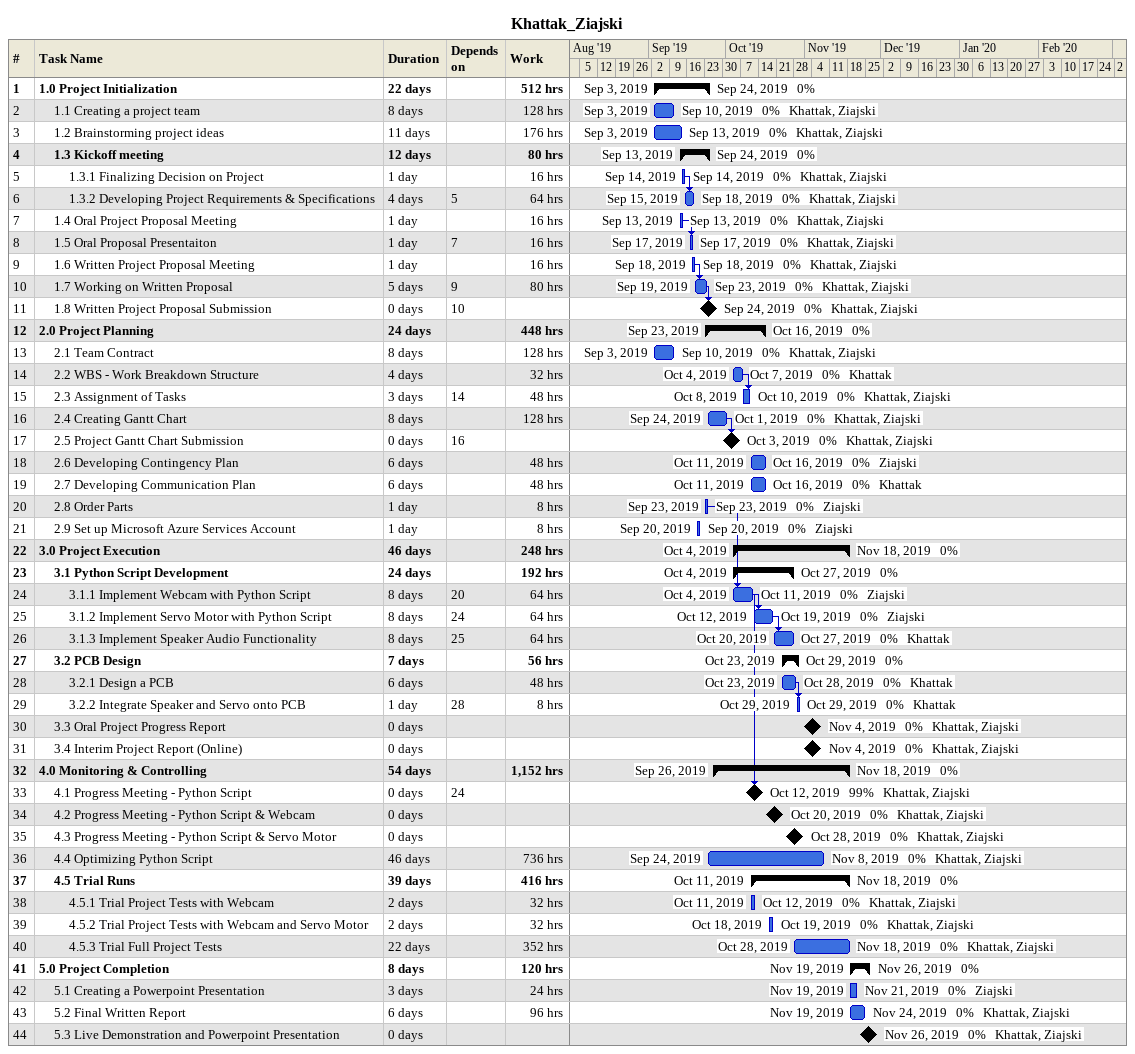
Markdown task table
Khattak_Ziajski

| ID | Level | Task | Duration | Start | Finish | Predecessors | Resources | % complete | Work (h) |
|---|---|---|---|---|---|---|---|---|---|
| 1 | 1 | **1.0 Project Initialization** | 22d | 2019-09-03 | 2019-09-24 |  |  | 0 | 512 |
| 2 | 2 | 1.1 Creating a project team | 8d | 2019-09-03 | 2019-09-10 |  | Khattak, Ziajski | 0 | 128 |
| 3 | 2 | 1.2 Brainstorming project ideas | 11d | 2019-09-03 | 2019-09-13 |  | Khattak, Ziajski | 0 | 176 |
| 4 | 2 | **1.3 Kickoff meeting** | 12d | 2019-09-13 | 2019-09-24 |  |  | 0 | 80 |
| 5 | 3 | 1.3.1 Finalizing Decision on Project | 1d | 2019-09-14 | 2019-09-14 |  | Khattak, Ziajski | 0 | 16 |
| 6 | 3 | 1.3.2 Developing Project Requirements & Specifications | 4d | 2019-09-15 | 2019-09-18 | 5 | Khattak, Ziajski | 0 | 64 |
| 7 | 2 | 1.4 Oral Project Proposal Meeting | 1d | 2019-09-13 | 2019-09-13 |  | Khattak, Ziajski | 0 | 16 |
| 8 | 2 | 1.5 Oral Proposal Presentaiton | 1d | 2019-09-17 | 2019-09-17 | 7 | Khattak, Ziajski | 0 | 16 |
| 9 | 2 | 1.6 Written Project Proposal Meeting | 1d | 2019-09-18 | 2019-09-18 |  | Khattak, Ziajski | 0 | 16 |
| 10 | 2 | 1.7 Working on Written Proposal | 5d | 2019-09-19 | 2019-09-23 | 9 | Khattak, Ziajski | 0 | 80 |
| 11 | 2 | 1.8 Written Project Proposal Submission | 0d | 2019-09-24 | 2019-09-24 | 10 | Khattak, Ziajski | 0 |  |
| 12 | 1 | **2.0 Project Planning** | 24d | 2019-09-23 | 2019-10-16 |  |  | 0 | 448 |
| 13 | 2 | 2.1 Team Contract | 8d | 2019-09-03 | 2019-09-10 |  | Khattak, Ziajski | 0 | 128 |
| 14 | 2 | 2.2 WBS - Work Breakdown Structure | 4d | 2019-10-04 | 2019-10-07 |  | Khattak | 0 | 32 |
| 15 | 2 | 2.3 Assignment of Tasks | 3d | 2019-10-08 | 2019-10-10 | 14 | Khattak, Ziajski | 0 | 48 |
| 16 | 2 | 2.4 Creating Gantt Chart | 8d | 2019-09-24 | 2019-10-01 |  | Khattak, Ziajski | 0 | 128 |
| 17 | 2 | 2.5 Project Gantt Chart Submission | 0d | 2019-10-03 | 2019-10-03 | 16 | Khattak, Ziajski | 0 |  |
| 18 | 2 | 2.6 Developing Contingency Plan | 6d | 2019-10-11 | 2019-10-16 |  | Ziajski | 0 | 48 |
| 19 | 2 | 2.7 Developing Communication Plan | 6d | 2019-10-11 | 2019-10-16 |  | Khattak | 0 | 48 |
| 20 | 2 | 2.8 Order Parts | 1d | 2019-09-23 | 2019-09-23 |  | Ziajski | 0 | 8 |
| 21 | 2 | 2.9 Set up Microsoft Azure Services Account | 1d | 2019-09-20 | 2019-09-20 |  | Ziajski | 0 | 8 |
| 22 | 1 | **3.0 Project Execution** | 46d | 2019-10-04 | 2019-11-18 |  |  | 0 | 248 |
| 23 | 2 | **3.1 Python Script Development** | 24d | 2019-10-04 | 2019-10-27 |  |  | 0 | 192 |
| 24 | 3 | 3.1.1 Implement Webcam with Python Script | 8d | 2019-10-04 | 2019-10-11 | 20 | Ziajski | 0 | 64 |
| 25 | 3 | 3.1.2 Implement Servo Motor with Python Script | 8d | 2019-10-12 | 2019-10-19 | 24 | Ziajski | 0 | 64 |
| 26 | 3 | 3.1.3 Implement Speaker Audio Functionality | 8d | 2019-10-20 | 2019-10-27 | 25 | Khattak | 0 | 64 |
| 27 | 2 | **3.2 PCB Design** | 7d | 2019-10-23 | 2019-10-29 |  |  | 0 | 56 |
| 28 | 3 | 3.2.1 Design a PCB | 6d | 2019-10-23 | 2019-10-28 |  | Khattak | 0 | 48 |
| 29 | 3 | 3.2.2 Integrate Speaker and Servo onto PCB | 1d | 2019-10-29 | 2019-10-29 | 28 | Khattak | 0 | 8 |
| 30 | 2 | 3.3 Oral Project Progress Report | 0d | 2019-11-04 | 2019-11-04 |  | Khattak, Ziajski | 0 |  |
| 31 | 2 | 3.4 Interim Project Report (Online) | 0d | 2019-11-04 | 2019-11-04 |  | Khattak, Ziajski | 0 |  |
| 32 | 1 | **4.0 Monitoring & Controlling** | 54d | 2019-09-26 | 2019-11-18 |  |  | 0 | 1152 |
| 33 | 2 | 4.1 Progress Meeting - Python Script | 0d | 2019-10-12 | 2019-10-12 | 24 | Khattak, Ziajski | 99 |  |
| 34 | 2 | 4.2 Progress Meeting - Python Script & Webcam | 0d | 2019-10-20 | 2019-10-20 |  | Khattak, Ziajski | 0 |  |
| 35 | 2 | 4.3 Progress Meeting - Python Script & Servo Motor | 0d | 2019-10-28 | 2019-10-28 |  | Khattak, Ziajski | 0 |  |
| 36 | 2 | 4.4 Optimizing Python Script | 46d | 2019-09-24 | 2019-11-08 |  | Khattak, Ziajski | 0 | 736 |
| 37 | 2 | **4.5 Trial Runs** | 39d | 2019-10-11 | 2019-11-18 |  |  | 0 | 416 |
| 38 | 3 | 4.5.1 Trial Project Tests with Webcam | 2d | 2019-10-11 | 2019-10-12 |  | Khattak, Ziajski | 0 | 32 |
| 39 | 3 | 4.5.2 Trial Project Tests with Webcam and Servo Motor | 2d | 2019-10-18 | 2019-10-19 |  | Khattak, Ziajski | 0 | 32 |
| 40 | 3 | 4.5.3 Trial Full Project Tests | 22d | 2019-10-28 | 2019-11-18 |  | Khattak, Ziajski | 0 | 352 |
| 41 | 1 | **5.0 Project Completion** | 8d | 2019-11-19 | 2019-11-26 |  |  | 0 | 120 |
| 42 | 2 | 5.1 Creating a Powerpoint Presentation | 3d | 2019-11-19 | 2019-11-21 |  | Ziajski | 0 | 24 |
| 43 | 2 | 5.2 Final Written Report | 6d | 2019-11-19 | 2019-11-24 |  | Khattak, Ziajski | 0 | 96 |
| 44 | 2 | 5.3 Live Demonstration and Powerpoint Presentation | 0d | 2019-11-26 | 2019-11-26 |  | Khattak, Ziajski | 0 |  |
